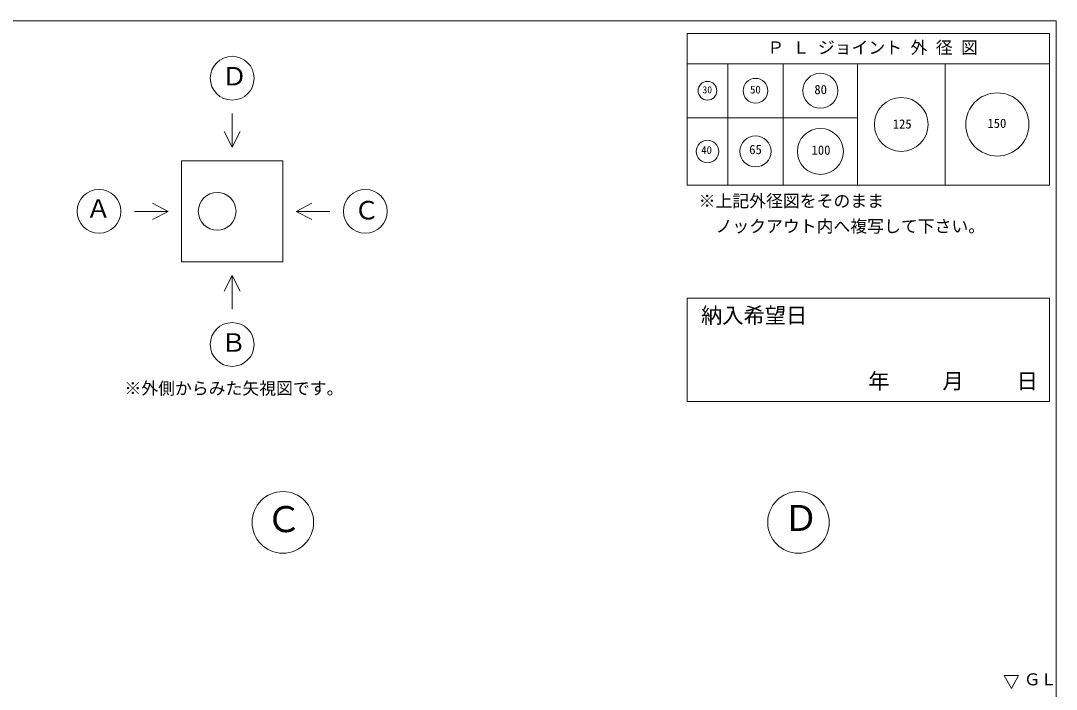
# Model space of a CAD drawing. Units: millimetres, scale not verified. Extents: x -6420 to 6420, y -3029 to 3030.
# Drawn here: x 2323 to 6420, y 385 to 3030 of the extents above; entities that cross this region are included whole.
import ezdxf
from ezdxf.enums import TextEntityAlignment as Align

# ---------------------------------------------------------------- set-up
doc = ezdxf.new("R2010")
doc.units = ezdxf.units.MM
doc.header["$LTSCALE"] = 20
for name, color, linetype, lineweight in [('0-2_waku', 7, 'Continuous', 18), ('0-3_gaikei', 7, 'Continuous', 18), ('0-5_sunpou', 7, 'Continuous', 5), ('0-D_文字１', 7, 'Continuous', 18)]:
    doc.layers.add(name, color=color, linetype=linetype, lineweight=lineweight)
doc.styles.add('ＭＳ ゴシック', font='')
doc.styles.get('ＭＳ ゴシック').set_extended_font_data('MS Gothic')

msp = doc.modelspace()

# ---------------------------------------------------------------- linework, layer by layer
at = {"layer": '0-2_waku'}
for p, q in [((6420.17, 3029.56), (6420.17, -2670.44)), ((6420.17, 3029.56), (6420.17, -2670.44)), ((6420.17, 3029.56), (6420.17, -2670.44)), ((6420.17, 3029.56), (6420.17, -2670.44)), ((4960.17, 2979.22), (4960.17, 2379.22)), ((4960.17, 2979.22), (6393.5, 2979.22)), ((4960.17, 2979.22), (6393.5, 2979.22)), ((4960.17, 2979.22), (6393.5, 2979.22)), ((4960.17, 2979.22), (4960.17, 2379.22)), ((4960.17, 2979.22), (6393.5, 2979.22)), ((4960.17, 2979.22), (6393.5, 2979.22)), ((4960.17, 2979.22), (6393.5, 2979.22)), ((6393.5, 2979.22), (6393.5, 2379.22)), ((6393.5, 2979.22), (6393.5, 2379.22)), ((4960.17, 2859.22), (6393.5, 2859.22)), ((5120.17, 2859.22), (5120.17, 2379.22)), ((5340.17, 2859.22), (5340.17, 2379.22)), ((5633.5, 2859.22), (5633.5, 2379.22)), ((5980.17, 2859.22), (5980.17, 2379.22)), ((6420.17, 2673.31), (6420.17, -2670.44)), ((6420.17, 2673.31), (6420.17, -2670.44)), ((4960.17, 2645.89), (5633.5, 2645.89)), ((4960.17, 2379.22), (6393.5, 2379.22)), ((4960.17, 2379.22), (6393.5, 2379.22))]:
    msp.add_line(p, q, dxfattribs=at)
msp.add_lwpolyline([(-1739.83, 3029.56), (6420.17, 3029.56), (6420.17, -2670.44)], dxfattribs=at)
at = {"layer": '0-3_gaikei'}
for p, q in [((3159.65, 2662.18), (3159.65, 2528.85)), ((3159.65, 2528.85), (3127.48, 2590.69)), ((3159.65, 2528.85), (3191.82, 2590.69)), ((2959.65, 2475.52), (3359.65, 2475.52)), ((2959.65, 2475.52), (2959.65, 2075.52)), ((3359.65, 2475.52), (3359.65, 2075.52)), ((2906.31, 2275.52), (2844.48, 2307.69)), ((3412.98, 2275.52), (3474.82, 2307.69)), ((2772.98, 2275.52), (2906.31, 2275.52)), ((2906.31, 2275.52), (2844.48, 2243.35)), ((2959.65, 2075.52), (3359.65, 2075.52)), ((3159.65, 2022.18), (3127.48, 1960.35)), ((3159.65, 2022.18), (3191.82, 1960.35)), ((3159.65, 1888.85), (3159.65, 2022.18))]:
    msp.add_line(p, q, dxfattribs=at)
msp.add_lwpolyline([(3546.31, 2275.52), (3412.98, 2275.52), (3474.82, 2243.35)], dxfattribs=at)
for centre, radius in [((3159.65, 2802.18), 86.67), ((2632.98, 2275.52), 86.67), ((3100.32, 2275.52), 74.67), ((3686.31, 2275.52), 86.67), ((3159.65, 1748.85), 86.67), ((3360.17, 1044.99), 121.88), ((5400.17, 1044.99), 121.88)]:
    msp.add_circle(centre, radius, dxfattribs=at)
at = {"layer": '0-5_sunpou', "lineweight": 18}
msp.add_lwpolyline([(4960.17, 1932.17), (4960.17, 1523.22), (6393.5, 1523.22), (6393.5, 1932.17)], close=True, dxfattribs=at)
for centre, radius in [((5040.17, 2752.55), 37), ((5230.17, 2752.55), 49), ((5486.83, 2752.55), 69), ((5806.83, 2619.22), 106.5), ((6186.83, 2619.22), 125), ((5486.83, 2512.55), 91), ((5040.17, 2512.55), 44.5), ((5230.17, 2512.55), 61.5)]:
    msp.add_circle(centre, radius, dxfattribs=at)
at = {"layer": '0-D_文字１'}
for p, q in [((6214.08, 438.97), (6270.94, 438.97)), ((6242.51, 388.38), (6214.08, 438.97)), ((6242.51, 388.38), (6270.94, 438.97))]:
    msp.add_line(p, q, dxfattribs=at)

# ---------------------------------------------------------------- texts
at = {"layer": '0-5_sunpou', "style": 'ＭＳ ゴシック'}
for s, height, p in [('30', 28.04, (5020.12, 2734.02)), ('50', 31.16, (5208.58, 2732.21)), ('80', 36.66, (5463.02, 2727.87)), ('125', 36.66, (5773.11, 2591.8)), ('150', 36.66, (6147.65, 2594.45)), ('40', 31.16, (5015.44, 2492.96)), ('65', 36.66, (5205.39, 2490.83)), ('100', 36.66, (5451.89, 2488.38)), ('納入希望日', 61.58, (5014.73, 1814.73))]:
    msp.add_text(s, height=height, dxfattribs=at).set_placement(p, align=Align.BOTTOM_LEFT)
at = {"layer": '0-D_文字１', "style": 'ＭＳ ゴシック'}
for s, height, p in [('Ｐ Ｌ ジョイント 外 径 図', 48.88, (5277, 2884.32)), ('Ｄ', 73.31, (3118.77, 2751.38)), ('※上記外径図をそのまま', 48.88, (5005.22, 2277.63)), ('Ａ', 73.31, (2580.52, 2228.02)), ('Ｃ', 73.31, (3641.78, 2221.41)), ('\u3000ノックアウト内へ複写して下さい。', 48.88, (5005.22, 2177.63)), ('Ｂ', 73.31, (3115.12, 1698.05)), ('\u3000\u3000\u3000年     月     日', 61.58, (5424.35, 1554.88)), ('※外側からみた矢視図です。', 48.88, (2733.25, 1536.36)), ('Ｃ', 103.1, (3293.35, 975.51)), ('Ｄ', 103.1, (5339.14, 980.16)), ('ＧＬ', 47.65, (6292.22, 386.15))]:
    msp.add_text(s, height=height, dxfattribs=at).set_placement(p, align=Align.BOTTOM_LEFT)

doc.saveas('drawing.dxf')
